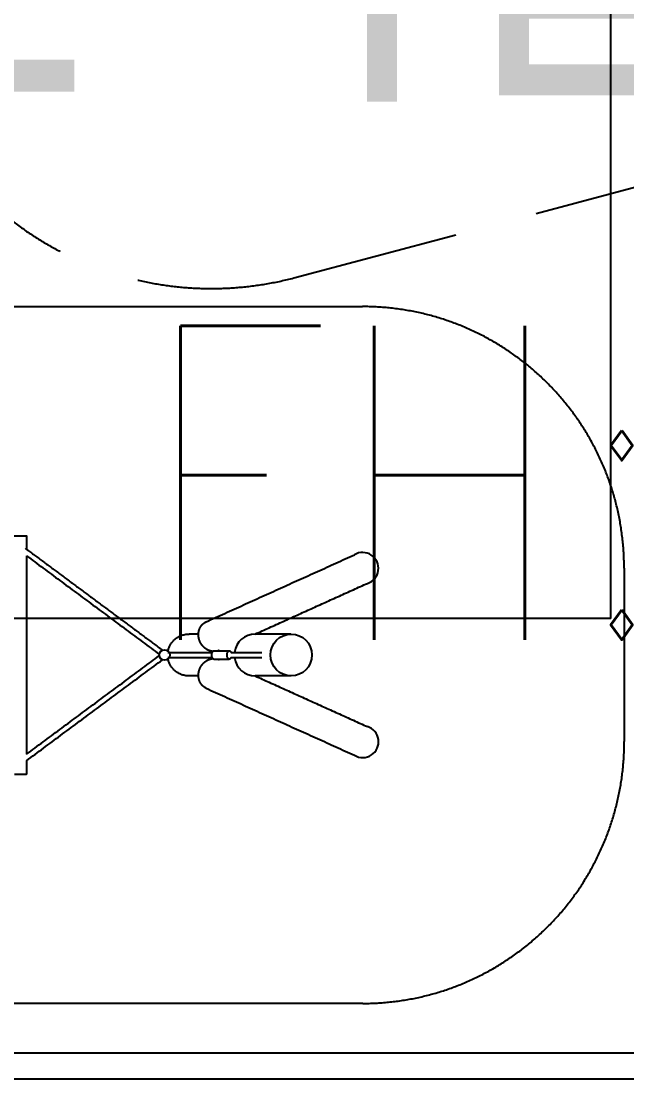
# Model space of a CAD drawing. Header units: millimetres. Extents: x 1145859089 to 1147511753, y -1047484727 to -1047247487.
# Drawn here: x 1147321705 to 1147324021, y -1047311799 to -1047307757 of the extents above; entities that cross this region are included whole.
import ezdxf
from ezdxf.xclip import XClip

# ---------------------------------------------------------------- set-up
doc = ezdxf.new("R2010")
doc.units = ezdxf.units.MM
doc.header["$LTSCALE"] = 100
doc.header["$MEASUREMENT"] = 0
doc.header["$XCLIPFRAME"] = 2
doc.linetypes.add('단지배치도$0$DASHED2', pattern=[0.375, 0.25, -0.125])
doc.linetypes.add('단지배치도$0$HIDDEN', pattern=[9.525, 6.35, -3.175])
doc.layers.get('0').update_dxf_attribs({"linetype": 'CONTINUOUS'})
for name, color, linetype in [('0-BLOCK', 2, 'CONTINUOUS'), ('TRAY', 1, 'CONTINUOUS'), ('XREF', 135, 'CONTINUOUS'), ('단지배치도$0$S240910', 33, 'CONTINUOUS'), ('단지배치도$0$W240910', 135, 'CONTINUOUS')]:
    doc.layers.add(name, color=color, linetype=linetype)
doc.styles.add('단지배치도$0$WS1', font='romans.shx', dxfattribs={"width": 0.8, "bigfont": 'whgtxt.shx'})

# ---------------------------------------------------------------- blocks, each defined once
blk = doc.blocks.new('단지배치도$0$zw$9902')
at = {"layer": '단지배치도$0$W240910', "linetype": '단지배치도$0$HIDDEN'}
blk.add_line((62481.4, 62632.1), (63857.2, 62998), dxfattribs=at)
at = {"layer": '단지배치도$0$W240910', "linetype": '단지배치도$0$DASHED2', "ltscale": 500}
for p, q in [((58282.3, 62521), (62738.7, 62521)), ((63738.7, 61521.8), (63739.2, 60859.7)), ((62739.2, 59858.1), (58281.7, 59858.1))]:
    blk.add_line(p, q, dxfattribs=at)
at = {"layer": '단지배치도$0$W240910'}
for p, q in [((58740.3, 59670, 0), (67770.2, 59670, 0)), ((58740.3, 59670, 0), (67770.2, 59670, 0)), ((58740.3, 59570, 0), (67770.2, 59570, 0)), ((58740.3, 59570, 0), (67770.2, 59570, 0))]:
    blk.add_line(p, q, dxfattribs=at)
blk.add_circle((61981.4, 61189.7), 20, dxfattribs=at)
for centre, radius, start, end in [((62240.3, 62253.7, 0), 5400, 64.1578, 180), ((62240.3, 62253.7, 0), 5300, 64.1578, 180), ((62738.7, 61521), 60.4, 287.6362, 120.9907), ((62739.2, 60858.1), 60.5, 238.4591, 72.914)]:
    blk.add_arc(centre, radius, start, end, dxfattribs=at)
at = {"layer": '단지배치도$0$W240910', "linetype": '단지배치도$0$HIDDEN'}
blk.add_arc((62160.1, 63840.1), 1250, 213.3469, 284.8944, dxfattribs=at)
at = {"layer": '단지배치도$0$W240910', "linetype": '단지배치도$0$DASHED2', "ltscale": 500}
for centre, start, end in [((62738.7, 61521), 0.046, 90), ((62739.2, 60858.1), 270, 0.0921)]:
    blk.add_arc(centre, 1000, start, end, dxfattribs=at)
at = {"layer": '단지배치도$0$W240910'}
for start_param, end_param in [(3.141593, 4.587008), (4.837649, 6.283185)]:
    blk.add_ellipse((62328.1, 61189.7), major_axis=(0, -80), ratio=0.990728, start_param=start_param, end_param=end_param, dxfattribs=at)
blk.add_ellipse((62465.6, 61189.7), major_axis=(0, -80), ratio=0.990728, dxfattribs=at)
for points, weights, knots in [([(61381.6, 61644.7), (61381.3, 61644.7), (61407.8, 61644.7), (61442.4, 61644.7), (61452.3, 61644.7)], [0.9136551363, 0.759736031442, 1, 0.707106781187, 1], [10.170825, 10.170825, 10.170825, 56.602851, 56.602851, 113.205702, 113.205702, 113.205702]), ([(62235.6, 61179.7), (62233, 61173.9), (62229, 61173.9), (62220.4, 61173.9), (62220.4, 61189.7), (62220.4, 61205.4), (62229, 61205.4), (62233, 61205.4), (62235.6, 61199.7)], [0.855539031483, 0.836500813784, 1, 0.707106781187, 1, 0.707106781187, 1, 0.836500813784, 0.855539031483], [6.939446, 6.939446, 6.939446, 15.707963, 15.707963, 31.415927, 31.415927, 47.12389, 47.12389, 55.892407, 55.892407, 55.892407])]:
    blk.add_rational_spline(points, weights, degree=2, knots=knots, dxfattribs=at)
for points, weights, degree in [([(61452.3, 61644.7), (61453.6, 61644.7), (61453.6, 61644.7)], [1, 0.947370749744, 0.9136551363], 2), ([(62131.4, 61311.1), (62134.3, 61313.3), (62137.5, 61315.3), (62140.9, 61316.8)], [1, 0.99543373429, 0.99543373429, 1], 3), ([(62111.5, 61274), (62111.7, 61275.8), (62111.9, 61277.6), (62112.3, 61279.3)], [1, 0.999316714028, 0.999316714028, 1], 3), ([(62112.3, 61279.3), (62112.6, 61281.1), (62113.1, 61282.9), (62113.6, 61284.6)], [1, 0.999279837265, 0.999279837265, 1], 3), ([(62113.6, 61284.6), (62114.6, 61288), (62115.9, 61291.3), (62117.6, 61294.4)], [1, 0.996941401508, 0.996941401508, 1], 3), ([(62117.6, 61294.4), (62119.2, 61297.5), (62121.1, 61300.5), (62123.3, 61303.2)], [1, 0.996604403934, 0.996604403934, 1], 3), ([(62123.3, 61303.2), (62125.7, 61306.1), (62128.4, 61308.7), (62131.4, 61311.1)], [1, 0.995664569223, 0.995664569223, 1], 3), ([(62111.3, 61263.2), (62111, 61266.8), (62111.1, 61270.4), (62111.5, 61274)], [1, 0.997540773469, 0.997540773469, 1], 3), ([(62112.8, 61252.8), (62112, 61256.2), (62111.5, 61259.7), (62111.3, 61263.2)], [1, 0.99786013728, 0.99786013728, 1], 3), ([(62117, 61240.2), (62115.2, 61244.2), (62113.8, 61248.5), (62112.8, 61252.8)], [1, 0.996734644554, 0.996734644554, 1], 3), ([(62122.9, 61229.8), (62119.5, 61234.7), (62117, 61240.2)], [1, 0.99607382945, 1], 2), ([(62130.5, 61220.6), (62126.3, 61224.9), (62122.9, 61229.8)], [1, 0.995915639509, 1], 2), ([(62138.8, 61213.6), (62134.3, 61216.8), (62130.5, 61220.6)], [1, 0.996241682525, 1], 2), ([(62148.1, 61208.2), (62143.2, 61210.5), (62138.8, 61213.6)], [1, 0.995873263469, 1], 2), ([(62153.1, 61206.2), (62150.5, 61207.1), (62148.1, 61208.2)], [1, 0.998860916765, 1], 2), ([(62158.2, 61204.7), (62155.6, 61205.3), (62153.1, 61206.2)], [1, 0.998797200158, 1], 2), ([(62166.2, 61203.4), (62162.1, 61203.7), (62158.2, 61204.7)], [1, 0.996993356695, 1], 2), ([(62161.8, 61189.7), (62161.8, 61205.4), (62170.4, 61205.4)], [1, 0.707106781187, 1], 2), ([(62190.4, 61207.5), (62188.6, 61206.7), (62186.8, 61206), (62184.9, 61205.4)], [1, 0.998763510025, 0.998763510025, 1], 3), ([(62122.9, 61149.6), (62126.3, 61154.5), (62130.5, 61158.7)], [1, 0.995915599837, 1], 2), ([(62130.5, 61158.7), (62134.3, 61162.6), (62138.8, 61165.7)], [1, 0.996241754717, 1], 2), ([(62138.8, 61165.7), (62143.2, 61168.9), (62148.1, 61171.1)], [1, 0.995873410159, 1], 2), ([(62148.1, 61171.1), (62150.5, 61172.2), (62153.1, 61173.1)], [1, 0.998860660752, 1], 2), ([(62153.1, 61173.1), (62155.6, 61174), (62158.2, 61174.7)], [1, 0.998797272911, 1], 2), ([(62158.2, 61174.7), (62162.1, 61175.6), (62166.2, 61176)], [1, 0.996993607208, 1], 2), ([(62170.4, 61173.9), (62161.8, 61173.9), (62161.8, 61189.7)], [1, 0.707106781187, 1], 2), ([(62184.9, 61173.9), (62186.8, 61173.4), (62188.6, 61172.7), (62190.4, 61171.9)], [1, 0.998764794324, 0.998764794324, 1], 3), ([(62111.5, 61105.3), (62111.1, 61108.9), (62111, 61112.5), (62111.3, 61116.2)], [1, 0.997495108204, 0.997495108204, 1], 3), ([(62111.3, 61116.2), (62111.4, 61117.9), (62111.6, 61119.6), (62111.8, 61121.4)], [1, 0.999456534757, 0.999456534757, 1], 3), ([(62111.8, 61121.4), (62112.1, 61123.1), (62112.4, 61124.8), (62112.8, 61126.6)], [1, 0.999471187403, 0.999471187403, 1], 3), ([(62112.8, 61126.6), (62113.8, 61130.9), (62115.2, 61135.1), (62117, 61139.2)], [1, 0.996738884873, 0.996738884873, 1], 3), ([(62117, 61139.2), (62119.5, 61144.6), (62122.9, 61149.6)], [1, 0.996073540534, 1], 2), ([(62113.6, 61094.8), (62112.6, 61098.2), (62111.9, 61101.7), (62111.5, 61105.3)], [1, 0.99724848535, 0.99724848535, 1], 3), ([(62117.6, 61084.9), (62115.9, 61088.1), (62114.6, 61091.4), (62113.6, 61094.8)], [1, 0.996939831548, 0.996939831548, 1], 3), ([(62123.3, 61076.2), (62121.1, 61078.9), (62119.2, 61081.8), (62117.6, 61084.9)], [1, 0.996606483443, 0.996606483443, 1], 3), ([(62126.7, 61072.4), (62125.5, 61073.6), (62124.4, 61074.9), (62123.3, 61076.2)], [1, 0.999167325665, 0.999167325665, 1], 3), ([(62130.4, 61069.1), (62129.1, 61070.2), (62127.8, 61071.3), (62126.7, 61072.4)], [1, 0.999139377852, 0.999139377852, 1], 3), ([(62135.4, 61065.5), (62133.7, 61066.6), (62132, 61067.8), (62130.4, 61069.1)], [1, 0.998593417182, 0.998593417182, 1], 3), ([(62140.9, 61062.5), (62139, 61063.4), (62137.2, 61064.4), (62135.4, 61065.5)], [1, 0.998569360765, 0.998569360765, 1], 3), ([(61407.8, 60734.7), (61442.4, 60734.7), (61452.3, 60734.7)], [1, 0.707106781187, 1], 2), ([(61452.3, 60734.7), (61453.6, 60734.7), (61453.6, 60734.7)], [1, 0.947370749744, 0.9136551363], 2)]:
    blk.add_rational_spline(points, weights, degree=degree, dxfattribs=at)
for points, degree in [([(61453.6, 61644.7), (61453.6, 61619.2), (61453.6, 61593.7)], 2), ([(61448.3, 61597.7), (61710.9, 61402.9), (61973.5, 61208)], 2), ([(61453.6, 61568.8), (61453.6, 61189.7), (61453.6, 60810.5)], 2), ([(61453.6, 61568.8), (61453.6, 61189.7), (61453.6, 60810.5)], 2), ([(61453.6, 61568.8), (61707.6, 61380.4), (61961.6, 61192)], 2), ([(62141, 61316.8), (62424.3, 61444.8), (62707.6, 61572.8)], 2), ([(62328.1, 61269.7), (62542.5, 61366.6), (62757, 61463.5)], 2), ([(62140.9, 61316.8), (62141, 61316.8), (62141, 61316.8), (62141, 61316.8)], 3), ([(62111.2, 61269.7), (62093.1, 61269.7), (62075.1, 61269.7)], 2), ([(62464.7, 61269.7), (62396.4, 61269.7), (62328.1, 61269.7)], 2), ([(61994.1, 61199.7), (62078.9, 61199.7), (62163.8, 61199.7)], 2), ([(62170.4, 61205.4), (62199.6, 61205.4), (62228.8, 61205.4)], 2), ([(62190.4, 61207.5), (62190.4, 61207.5), (62190.4, 61207.5), (62190.4, 61207.5)], 3), ([(61453.6, 60810.5), (61707.6, 60998.9), (61961.6, 61187.4)], 2), ([(61453.6, 60785.6), (61713.6, 60978.5), (61973.5, 61171.3)], 2), ([(61994.1, 61179.7), (62078.9, 61179.7), (62163.8, 61179.7)], 2), ([(62170.4, 61173.9), (62199.6, 61173.9), (62228.8, 61173.9)], 2), ([(62190.4, 61171.9), (62190.4, 61171.9), (62190.4, 61171.9), (62190.4, 61171.9)], 3), ([(62111.2, 61109.7), (62093.1, 61109.7), (62075.1, 61109.7)], 2), ([(62464.7, 61109.7), (62396.4, 61109.7), (62328.1, 61109.7)], 2), ([(62328.1, 61109.7), (62542.5, 61012.8), (62757, 60915.9)], 2), ([(62141, 61062.5), (62141, 61062.5), (62141, 61062.5), (62140.9, 61062.5)], 3), ([(62141, 61062.5), (62424.3, 60934.5), (62707.6, 60806.5)], 2), ([(61453.6, 60785.6), (61453.6, 60760.1), (61453.6, 60734.7)], 2)]:
    blk.add_open_spline(points, degree=degree, dxfattribs=at)
for points, degree, knots in [([(61994.9, 61204.5), (61995.2, 61206.4), (61996.1, 61210.3), (61998.5, 61218), (62002.6, 61227.1), (62009.1, 61237.3), (62014.4, 61243.4), (62017.4, 61246.2)], 3, [0, 0, 0, 0, 5.989994, 11.903178, 24.121747, 35.945424, 48.162761, 48.162761, 48.162761, 48.162761]), ([(62017.4, 61246.2), (62019.3, 61248.1), (62023.2, 61251.6), (62031.9, 61257.9), (62043.7, 61264.1), (62059.1, 61268.7), (62069.8, 61269.7), (62075.1, 61269.7)], 3, [48.162761, 48.162761, 48.162761, 48.162761, 56.150156, 64.137515, 80.111712, 96.083021, 112.054109, 112.054109, 112.054109, 112.054109]), ([(62235.6, 61199.6), (62250.7, 61199.6), (62265.8, 61199.6), (62309.5, 61199.6), (62353.1, 61199.6)], 2, [-30.132226, -30.132226, -30.132226, 0, 0, 87.365735, 87.365735, 87.365735]), ([(62017.4, 61133.1), (62015.9, 61134.6), (62013.1, 61137.5), (62008, 61143.8), (62002.6, 61152.2), (61997.7, 61163.2), (61995.6, 61171), (61994.9, 61174.9)], 3, [63.891349, 63.891349, 63.891349, 63.891349, 70.196928, 76.108685, 87.932362, 100.150931, 112.054109, 112.054109, 112.054109, 112.054109]), ([(62235.6, 61179.6), (62250.7, 61179.6), (62265.8, 61179.6), (62309.5, 61179.6), (62353.1, 61179.6)], 2, [-30.132226, -30.132226, -30.132226, 0, 0, 87.365735, 87.365735, 87.365735]), ([(62075.1, 61109.7), (62072.4, 61109.7), (62067.1, 61109.9), (62056.6, 61111.5), (62043.7, 61115.3), (62029.5, 61122.7), (62021.2, 61129.4), (62017.4, 61133.1)], 3, [0, 0, 0, 0, 7.98554, 15.971088, 31.942397, 47.916594, 63.891349, 63.891349, 63.891349, 63.891349])]:
    blk.add_open_spline(points, degree=degree, knots=knots, dxfattribs=at)
at = {"layer": '단지배치도$0$S240910', "style": '단지배치도$0$WS1', "width": 0.8}
for s, height, p in [('어린이놀이터', 1500, (59240.6, 63302.8)), ('FH:32.00', 1200, (61878.1, 61247.9))]:
    blk.add_text(s, height=height, dxfattribs=at).set_placement(p)
blk = doc.blocks.new('단지배치도')
blk.add_blockref('단지배치도$0$zw$9902', (141034.2, 142437.2))
blk = doc.blocks.new('A$C4F4C36A7')
at = {"layer": 'TRAY', "color": 6}
for q in [(11511.9, 2562.1), (5756, 0)]:
    blk.add_line((11511.9, 0), q, dxfattribs=at)
blk = doc.blocks.new('A$C28682198')
blk.add_blockref('A$C4F4C36A7', (0, 0))

msp = doc.modelspace()

# ---------------------------------------------------------------- block references
at = {"layer": '0-BLOCK', "rotation": 359.9999968060735}
msp.add_blockref('A$C28682198', (1147312447.442625, -1047310040.010511, 0), dxfattribs=at)
at = {"layer": 'XREF'}
ref = msp.add_blockref('단지배치도', (1147119237.834579, -1047513806.462535), dxfattribs=at)
XClip(ref).set_block_clipping_path([(72982.4064819524, 34919.7593965302), (360382.4067475507, 255319.7593436702)])

doc.saveas('drawing.dxf')
